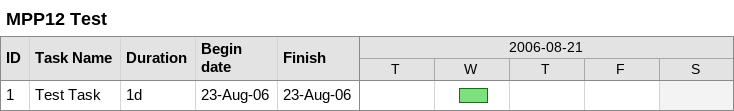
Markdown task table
MPP12 Test

| ID | Task | Duration | Start | Finish |
|---|---|---|---|---|
| 1 | Test Task | 1d | 2006-08-23 | 2006-08-23 |
